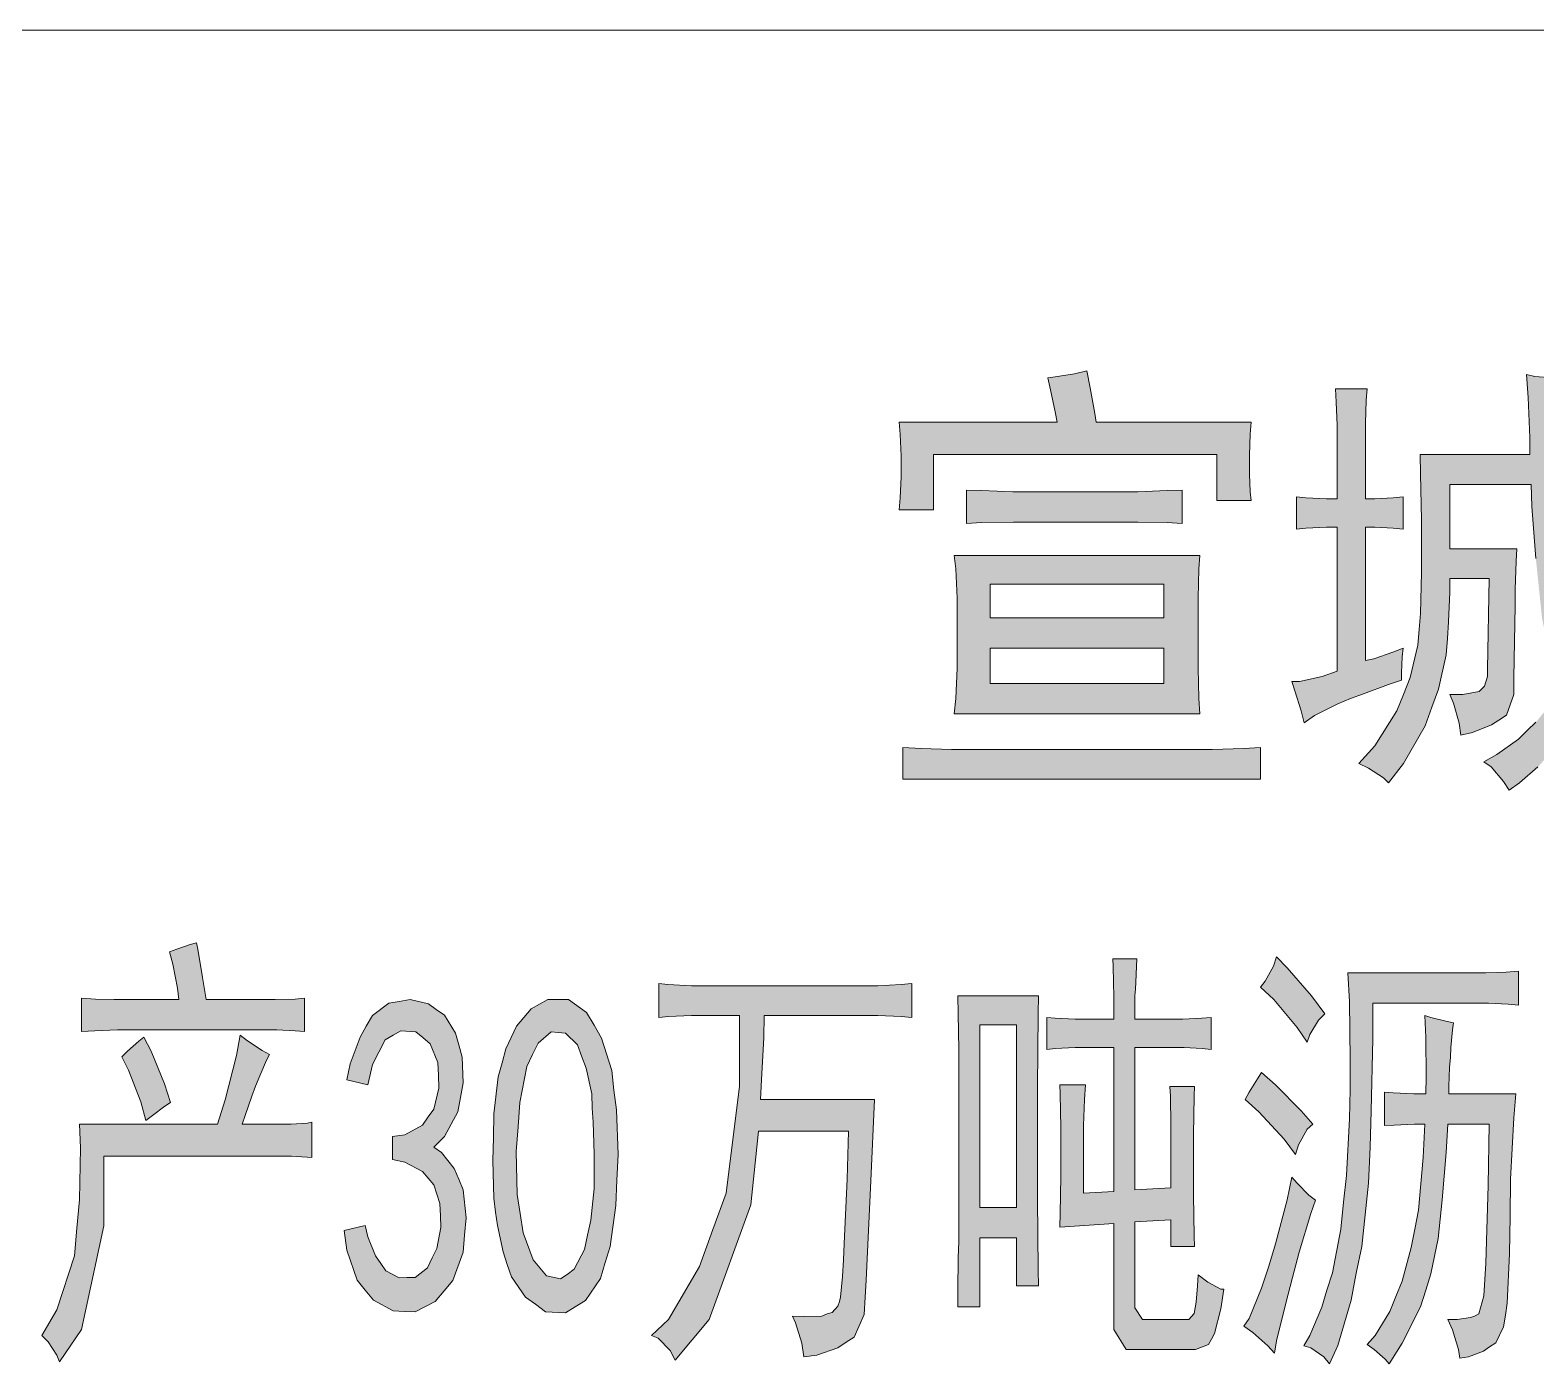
# Model space of a CAD drawing. Header units: millimetres. Extents: x 0 to 207, y 0 to 293.
# Drawn here: x 102.65 to 112.97, y 255.91 to 265.05 of the extents above; entities that cross this region are included whole.
import ezdxf

# ---------------------------------------------------------------- set-up
doc = ezdxf.new("R2010")
doc.units = ezdxf.units.MM

msp = doc.modelspace()

# ---------------------------------------------------------------- hatches: boundary and pattern name
h = msp.add_hatch(color=0)
h.dxf.hatch_style = 2
h.paths.add_polyline_path([(109.893806, 262.717139), (109.914972, 262.600722), (109.946722, 262.424333), (109.957306, 262.364361), (111.019167, 262.364361), (111.012111, 262.283222), (111.008583, 262.138583), (111.008583, 262.071556), (111.008583, 262.008056), (111.012111, 261.888111), (111.019167, 261.828139), (110.782806, 261.828139), (110.782806, 262.142111), (108.842528, 262.142111), (108.842528, 261.764639), (108.606167, 261.764639), (108.613222, 261.845778), (108.620278, 261.990417), (108.620278, 262.057444), (108.620278, 262.131528), (108.613222, 262.283222), (108.606167, 262.364361), (109.689194, 262.364361), (109.675083, 262.434917), (109.643333, 262.586611), (109.625694, 262.66775), (109.675083, 262.674806), (109.809139, 262.695972)])
h = msp.add_hatch(color=0)
h.dxf.hatch_style = 2
h.paths.add_polyline_path([(113.439222, 261.669389), (113.488611, 261.644694), (113.605028, 261.595306), (113.675583, 261.570611), (113.650889, 261.485944), (113.605028, 261.3025), (113.583861, 261.20725), (113.566222, 261.108472), (113.516833, 260.907389), (113.488611, 260.805083), (113.460389, 260.69925), (113.403944, 260.544028), (113.375722, 260.487583), (113.428639, 260.378222), (113.520361, 260.244167), (113.559167, 260.219472), (113.594444, 260.194778), (113.650889, 260.328833), (113.665, 260.487583), (113.714389, 260.431139), (113.809639, 260.353528), (113.859028, 260.328833), (113.837861, 260.226528), (113.781417, 260.050139), (113.746139, 259.976056), (113.710861, 259.901972), (113.626194, 259.859639), (113.573278, 259.891389), (113.523889, 259.923139), (113.428639, 260.011333), (113.386306, 260.067778), (113.343972, 260.124222), (113.269889, 260.244167), (113.238139, 260.304139), (113.195806, 260.244167), (113.0935, 260.120694), (113.037056, 260.060722), (112.984139, 260.00075), (112.857139, 259.891389), (112.786583, 259.842), (112.747778, 259.901972), (112.663111, 260.00075), (112.613722, 260.036028), (112.701917, 260.085417), (112.850083, 260.19125), (112.910056, 260.251222), (112.970028, 260.307667), (113.082917, 260.44525), (113.128778, 260.522861), (113.082917, 260.671028), (113.012361, 261.020278), (112.991194, 261.224889), (112.970028, 261.4295), (112.941806, 261.785806), (112.938278, 261.9375), (112.380889, 261.9375), (112.380889, 261.496528), (112.8395, 261.496528), (112.835972, 261.411861), (112.828917, 261.217833), (112.828917, 261.108472), (112.818333, 260.611056), (112.818333, 260.498167), (112.768944, 260.357056), (112.716028, 260.321778), (112.666639, 260.290028), (112.536111, 260.237111), (112.454972, 260.219472), (112.444389, 260.300611), (112.405583, 260.438194), (112.380889, 260.498167), (112.469083, 260.498167), (112.581972, 260.519333), (112.599611, 260.536972), (112.61725, 260.554611), (112.638417, 260.621639), (112.638417, 260.671028), (112.649, 261.291917), (112.380889, 261.291917), (112.380889, 261.200194), (112.370306, 260.995583), (112.36325, 260.882694), (112.356194, 260.769806), (112.303278, 260.533444), (112.257417, 260.409972), (112.211556, 260.282972), (112.063389, 260.025444), (111.961083, 259.891389), (111.925806, 259.926667), (111.8235, 259.993694), (111.756472, 260.025444), (111.865833, 260.145389), (112.017528, 260.385278), (112.063389, 260.498167), (112.10925, 260.614583), (112.162167, 260.836833), (112.169222, 260.942667), (112.179806, 261.052028), (112.186861, 261.33425), (112.186861, 261.510639), (112.186861, 261.694083), (112.179806, 262.008056), (112.176278, 262.142111), (112.927694, 262.142111), (112.927694, 262.258528), (112.917111, 262.533694), (112.906528, 262.692444), (112.962972, 262.678333), (113.082917, 262.66775), (113.139361, 262.66775), (113.12525, 262.565444), (113.114667, 262.300861), (113.118194, 262.142111), (113.280472, 262.142111), (113.396889, 262.142111), (113.629722, 262.149167), (113.739083, 262.156222), (113.739083, 261.923389), (113.629722, 261.930444), (113.396889, 261.9375), (113.280472, 261.9375), (113.128778, 261.9375), (113.135833, 261.803444), (113.153472, 261.517694), (113.167583, 261.366), (113.181694, 261.210778), (113.231083, 260.900333), (113.269889, 260.741583), (113.301639, 260.833306), (113.354556, 261.0485), (113.375722, 261.168444), (113.396889, 261.291917), (113.428639, 261.542389)])
h = msp.add_hatch(color=0)
h.dxf.hatch_style = 2
h.paths.add_polyline_path([(112.049278, 260.596944), (111.961083, 260.565194), (111.788222, 260.501694), (111.700028, 260.469944), (111.611833, 260.434667), (111.453083, 260.353528), (111.382528, 260.304139), (111.361361, 260.385278), (111.319028, 260.522861), (111.297861, 260.586361), (111.350778, 260.586361), (111.506, 260.621639), (111.608306, 260.656917), (111.608306, 261.644694), (111.534222, 261.644694), (111.393111, 261.637639), (111.329611, 261.630583), (111.329611, 261.852833), (111.393111, 261.845778), (111.534222, 261.838722), (111.608306, 261.838722), (111.608306, 262.276167), (111.608306, 262.343194), (111.60125, 262.501944), (111.597722, 262.593667), (111.812917, 262.593667), (111.805861, 262.516056), (111.802333, 262.357306), (111.802333, 262.276167), (111.802333, 261.838722), (111.865833, 261.838722), (111.992833, 261.845778), (112.059861, 261.852833), (112.059861, 261.630583), (111.992833, 261.637639), (111.865833, 261.644694), (111.802333, 261.644694), (111.802333, 260.731), (111.858778, 260.741583), (111.989306, 260.787444), (112.059861, 260.815667), (112.052806, 260.755694), (112.049278, 260.646333)])
h = msp.add_hatch(color=0)
h.dxf.hatch_style = 2
h.paths.add_polyline_path([(110.14075, 261.888111), (110.243056, 261.888111), (110.444139, 261.895167), (110.546444, 261.898694), (110.546444, 261.669389), (110.444139, 261.676444), (110.243056, 261.679972), (110.14075, 261.679972), (109.509278, 261.679972), (109.389333, 261.679972), (109.170611, 261.676444), (109.068306, 261.669389), (109.068306, 261.898694), (109.170611, 261.895167), (109.385806, 261.888111), (109.498694, 261.888111)])
h = msp.add_hatch(color=0)
h.paths.add_polyline_path([(110.666389, 261.450667), (110.659333, 261.358944), (110.655806, 261.157861), (110.655806, 261.0485), (110.655806, 260.790972), (110.655806, 260.681611), (110.659333, 260.469944), (110.666389, 260.364111), (108.983639, 260.364111), (108.994222, 260.469944), (109.004806, 260.678083), (109.004806, 260.780389), (109.004806, 261.0485), (109.004806, 261.157861), (108.994222, 261.358944), (108.983639, 261.450667)])
h.paths.add_polyline_path([(110.419444, 260.57225), (110.419444, 260.815667), (109.230583, 260.815667), (109.230583, 260.57225)])
h.paths.add_polyline_path([(110.419444, 261.023806), (110.419444, 261.253111), (109.230583, 261.253111), (109.230583, 261.023806)])
h = msp.add_hatch(color=0)
h.dxf.hatch_style = 2
h.paths.add_polyline_path([(110.645222, 260.120694), (110.751056, 260.120694), (110.969778, 260.12775), (111.082667, 260.134806), (111.082667, 259.916083), (108.630861, 259.916083), (108.630861, 260.134806), (108.757861, 260.12775), (108.966, 260.120694), (109.047139, 260.120694)])
h = msp.add_hatch(color=0)
h.dxf.hatch_style = 2
h.paths.add_polyline_path([(103.79075, 258.79425), (103.801333, 258.751917), (103.833083, 258.557889), (103.857778, 258.406194), (104.259944, 258.406194), (104.3305, 258.406194), (104.468083, 258.409722), (104.531583, 258.416778), (104.531583, 258.187472), (104.468083, 258.191), (104.341083, 258.198056), (104.281111, 258.198056), (103.310972, 258.198056), (103.251, 258.198056), (103.095778, 258.191), (103.004056, 258.187472), (103.004056, 258.416778), (103.099306, 258.409722), (103.226306, 258.406194), (103.254528, 258.406194), (103.670806, 258.406194), (103.660222, 258.483806), (103.628472, 258.649611), (103.607306, 258.734278), (103.656694, 258.751917), (103.748417, 258.783667)])
h = msp.add_hatch(color=0)
h.dxf.hatch_style = 2
h.paths.add_polyline_path([(111.192028, 258.699), (111.266111, 258.624917), (111.431917, 258.430889), (111.523639, 258.307417), (111.481306, 258.265083), (111.421333, 258.166306), (111.403694, 258.113389), (111.333139, 258.215694), (111.174389, 258.406194), (111.082667, 258.490861), (111.114417, 258.533194), (111.170861, 258.6355)])
h = msp.add_hatch(color=0)
h.dxf.hatch_style = 2
h.paths.add_polyline_path([(110.560556, 256.211917), (110.592306, 256.211917), (110.627583, 256.25425), (110.634639, 256.293056), (110.641694, 256.331861), (110.652278, 256.44475), (110.655806, 256.518833), (110.722833, 256.469444), (110.811028, 256.420056), (110.832194, 256.420056), (110.811028, 256.286), (110.768694, 256.116667), (110.747528, 256.077861), (110.726361, 256.042583), (110.638167, 256.007306), (110.574667, 256.007306), (110.246583, 256.007306), (110.161917, 256.007306), (110.07725, 256.144889), (110.07725, 256.286), (110.07725, 256.871611), (109.706833, 256.846917), (109.710361, 256.938639), (109.713889, 257.192639), (109.713889, 257.358444), (109.713889, 257.527778), (109.710361, 257.760611), (109.706833, 257.820583), (109.883222, 257.820583), (109.876167, 257.721806), (109.869111, 257.541889), (109.869111, 257.457222), (109.869111, 257.07975), (110.07725, 257.090333), (110.07725, 258.078111), (109.890278, 258.078111), (109.812667, 258.078111), (109.675083, 258.071056), (109.618639, 258.064), (109.618639, 258.282722), (109.675083, 258.279194), (109.812667, 258.272139), (109.890278, 258.272139), (110.07725, 258.272139), (110.07725, 258.423833), (110.073722, 258.631972), (110.070194, 258.684889), (110.236, 258.684889), (110.232472, 258.631972), (110.228944, 258.526139), (110.225417, 258.47675), (110.221889, 258.430889), (110.221889, 258.325056), (110.221889, 258.272139), (110.486472, 258.272139), (110.549972, 258.272139), (110.6805, 258.279194), (110.744, 258.282722), (110.744, 258.064), (110.684028, 258.071056), (110.560556, 258.078111), (110.493528, 258.078111), (110.221889, 258.078111), (110.221889, 257.100917), (110.468833, 257.115028), (110.468833, 257.418417), (110.468833, 257.545417), (110.465306, 257.742972), (110.461778, 257.81), (110.631111, 257.81), (110.627583, 257.7465), (110.624056, 257.478389), (110.624056, 257.273778), (110.624056, 257.065639), (110.627583, 256.786944), (110.631111, 256.712861), (110.468833, 256.712861), (110.468833, 256.896306), (110.221889, 256.882194), (110.221889, 256.370667), (110.221889, 256.293056), (110.274806, 256.211917), (110.324194, 256.211917)])
h = msp.add_hatch(color=0)
h.dxf.hatch_style = 2
h.paths.add_polyline_path([(111.555389, 255.908528), (111.516583, 255.957917), (111.428389, 256.017889), (111.379, 256.032), (111.421333, 256.102556), (111.502472, 256.296583), (111.53775, 256.413), (111.576556, 256.532944), (111.633, 256.832806), (111.650639, 257.01625), (111.671806, 257.199694), (111.692972, 257.58775), (111.6965, 257.788833), (111.6965, 257.993444), (111.692972, 258.392083), (111.682389, 258.589639), (112.574917, 258.589639), (112.627833, 258.589639), (112.765417, 258.593167), (112.850083, 258.600222), (112.850083, 258.367389), (112.779528, 258.374444), (112.645472, 258.3815), (112.574917, 258.3815), (111.851722, 258.3815), (111.851722, 258.138083), (111.841139, 257.644194), (111.834083, 257.393722), (111.8235, 257.146778), (111.777639, 256.712861), (111.738833, 256.529417), (111.703556, 256.345972), (111.611833, 256.035528)])
h = msp.add_hatch(color=0)
h.dxf.hatch_style = 2
h.paths.add_polyline_path([(107.953528, 255.957917), (107.939417, 256.049639), (107.897083, 256.19075), (107.875917, 256.236611), (107.960583, 256.233083), (108.077, 256.236611), (108.112278, 256.250722), (108.147556, 256.261306), (108.186361, 256.303639), (108.196944, 256.335389), (108.204, 256.367139), (108.218111, 256.50825), (108.225167, 256.621139), (108.228694, 256.734028), (108.249861, 257.175), (108.260444, 257.503083), (107.643083, 257.503083), (107.590167, 256.998611), (107.304417, 256.211917), (107.071583, 255.933222), (107.036306, 256.00025), (106.955167, 256.084917), (106.909306, 256.102556), (107.025722, 256.211917), (107.237389, 256.575278), (107.329111, 256.829278), (107.420833, 257.07975), (107.512556, 257.813528), (107.512556, 258.296833), (107.272667, 258.296833), (107.184472, 258.296833), (107.025722, 258.289778), (106.958694, 258.282722), (106.958694, 258.515556), (107.022194, 258.5085), (107.184472, 258.501444), (107.279722, 258.501444), (108.373333, 258.501444), (108.461528, 258.501444), (108.620278, 258.5085), (108.694361, 258.515556), (108.694361, 258.282722), (108.620278, 258.289778), (108.461528, 258.296833), (108.373333, 258.296833), (107.681889, 258.296833), (107.678361, 258.145139), (107.66425, 257.855861), (107.657194, 257.721806), (108.436833, 257.721806), (108.412139, 257.164417), (108.380389, 256.483556), (108.373333, 256.367139), (108.366278, 256.247194), (108.29925, 256.091972), (108.242806, 256.056694), (108.186361, 256.017889), (108.041722, 255.9685)])
h = msp.add_hatch(color=0)
h.dxf.hatch_style = 2
h.paths.add_polyline_path([(104.803222, 256.822222), (104.947861, 256.8575), (104.9655, 256.779889), (105.018417, 256.649361), (105.053694, 256.596444), (105.088972, 256.547056), (105.180694, 256.497667), (105.233611, 256.501194), (105.290056, 256.501194), (105.374722, 256.568222), (105.406472, 256.63525), (105.438222, 256.69875), (105.466444, 256.843389), (105.462917, 256.924528), (105.459389, 257.009194), (105.417056, 257.136194), (105.37825, 257.182056), (105.339444, 257.227917), (105.2195, 257.291417), (105.134833, 257.309056), (105.134833, 257.467806), (105.2195, 257.478389), (105.339444, 257.545417), (105.37825, 257.601861), (105.417056, 257.654778), (105.452333, 257.799417), (105.448806, 257.887611), (105.445278, 257.975806), (105.392361, 258.102806), (105.342972, 258.145139), (105.293583, 258.183944), (105.191278, 258.191), (105.138361, 258.162778), (105.085444, 258.131028), (104.99725, 257.961694), (104.9655, 257.820583), (104.820861, 257.855861), (104.845556, 257.965222), (104.912583, 258.148667), (104.954917, 258.22275), (104.99725, 258.296833), (105.110139, 258.3815), (105.180694, 258.392083), (105.254778, 258.406194), (105.381778, 258.377972), (105.434694, 258.339167), (105.491139, 258.300361), (105.565222, 258.176889), (105.589917, 258.09575), (105.611083, 258.011083), (105.618139, 257.834694), (105.6005, 257.735917), (105.582861, 257.637139), (105.491139, 257.467806), (105.417056, 257.393722), (105.469972, 257.358444), (105.558167, 257.249083), (105.589917, 257.175), (105.618139, 257.100917), (105.639306, 256.910417), (105.628722, 256.790472), (105.618139, 256.674056), (105.547583, 256.480028), (105.487611, 256.409472), (105.427639, 256.335389), (105.290056, 256.264833), (105.215972, 256.268361), (105.138361, 256.271889), (105.004306, 256.345972), (104.947861, 256.413), (104.891417, 256.483556), (104.820861, 256.688167)])
h = msp.add_hatch(color=0)
h.paths.add_polyline_path([(105.826278, 257.46075), (105.829806, 257.623028), (105.858028, 257.877028), (105.88625, 257.972278), (105.910944, 258.067528), (105.985028, 258.22275), (106.034417, 258.282722), (106.083806, 258.342694), (106.200222, 258.406194), (106.270778, 258.406194), (106.341333, 258.406194), (106.464806, 258.318), (106.517722, 258.229806), (106.567111, 258.141611), (106.637667, 257.919361), (106.651778, 257.785306), (106.669417, 257.65125), (106.68, 257.344333), (106.672944, 257.167944), (106.665889, 256.995083), (106.627083, 256.712861), (106.591806, 256.6035), (106.560056, 256.494139), (106.45775, 256.342444), (106.387194, 256.300111), (106.320167, 256.257778), (106.182583, 256.264833), (106.115556, 256.31775), (106.045, 256.367139), (105.94975, 256.504722), (105.921528, 256.589389), (105.893306, 256.677583), (105.8545, 256.8575), (105.840389, 256.949222), (105.829806, 257.044472), (105.82275, 257.302)])
h.paths.add_polyline_path([(105.995611, 257.534833), (105.9815, 257.3655), (105.988556, 257.069167), (106.009722, 256.938639), (106.030889, 256.808111), (106.097917, 256.621139), (106.143778, 256.568222), (106.189639, 256.511778), (106.284889, 256.490611), (106.33075, 256.522361), (106.380139, 256.557639), (106.450694, 256.691694), (106.471861, 256.790472), (106.493028, 256.892778), (106.517722, 257.1115), (106.517722, 257.231444), (106.517722, 257.347861), (106.510667, 257.566583), (106.503611, 257.661833), (106.500083, 257.760611), (106.461278, 257.937), (106.433056, 258.014611), (106.401306, 258.09575), (106.320167, 258.176889), (106.270778, 258.180417), (106.221389, 258.183944), (106.133194, 258.106333), (106.094389, 258.028722), (106.055583, 257.947583), (106.006194, 257.700639)])
h = msp.add_hatch(color=0)
h.paths.add_polyline_path([(109.562194, 258.430889), (109.558667, 258.307417), (109.555139, 257.802944), (109.555139, 257.418417), (109.555139, 257.040944), (109.558667, 256.554111), (109.562194, 256.44475), (109.4105, 256.44475), (109.4105, 256.772833), (109.160028, 256.772833), (109.160028, 256.300111), (109.008333, 256.300111), (109.008333, 256.409472), (109.011861, 256.63525), (109.015389, 256.748139), (109.015389, 257.944056), (109.015389, 258.064), (109.011861, 258.307417), (109.008333, 258.430889)])
h.paths.add_polyline_path([(109.4105, 256.980972), (109.4105, 258.233333), (109.160028, 258.233333), (109.160028, 256.980972)])
h = msp.add_hatch(color=0)
h.dxf.hatch_style = 2
h.paths.add_polyline_path([(112.447917, 255.947333), (112.440861, 256.007306), (112.398528, 256.141361), (112.366778, 256.211917), (112.430278, 256.211917), (112.522, 256.226028), (112.550222, 256.236611), (112.578444, 256.250722), (112.613722, 256.374194), (112.620778, 256.487083), (112.627833, 256.599972), (112.641944, 257.132667), (112.649, 257.552472), (112.366778, 257.552472), (112.356194, 257.358444), (112.327972, 257.033889), (112.313861, 256.899833), (112.29975, 256.769306), (112.250361, 256.525889), (112.215083, 256.413), (112.179806, 256.300111), (112.052806, 256.049639), (111.964611, 255.908528), (111.936389, 255.940278), (111.862306, 256.007306), (111.812917, 256.042583), (111.869361, 256.102556), (111.968139, 256.268361), (112.010472, 256.370667), (112.052806, 256.4765), (112.116306, 256.705806), (112.141, 256.832806), (112.165694, 256.963333), (112.197444, 257.323167), (112.208028, 257.552472), (112.137472, 257.552472), (111.999889, 257.545417), (111.932861, 257.541889), (111.932861, 257.771194), (111.992833, 257.767667), (112.133944, 257.760611), (112.215083, 257.760611), (112.218611, 257.877028), (112.215083, 258.145139), (112.208028, 258.296833), (112.250361, 258.282722), (112.352667, 258.258028), (112.405583, 258.247444), (112.398528, 258.198056), (112.387944, 258.078111), (112.384417, 258.011083), (112.377361, 257.940528), (112.373833, 257.813528), (112.373833, 257.760611), (112.832444, 257.760611), (112.818333, 257.594806), (112.797167, 257.175), (112.793639, 256.921), (112.790111, 256.663472), (112.772472, 256.324806), (112.761889, 256.243667), (112.747778, 256.162528), (112.694861, 256.053167), (112.652528, 256.024944), (112.610194, 255.996722), (112.507889, 255.957917)])
h = msp.add_hatch(color=0)
h.dxf.hatch_style = 2
h.paths.add_polyline_path([(104.291694, 258.028722), (104.270528, 257.989917), (104.224667, 257.884083), (104.196444, 257.813528), (104.17175, 257.742972), (104.125889, 257.612444), (104.104722, 257.552472), (104.355194, 257.552472), (104.439861, 257.552472), (104.55275, 257.559528), (104.580972, 257.566583), (104.580972, 257.323167), (104.549222, 257.326694), (104.443389, 257.33375), (104.369306, 257.33375), (103.15575, 257.33375), (103.15575, 256.853972), (103.004056, 256.144889), (102.852361, 255.922639), (102.834722, 255.9685), (102.77475, 256.060222), (102.732417, 256.102556), (102.834722, 256.278944), (102.954667, 256.649361), (102.972306, 256.839861), (102.989944, 257.033889), (102.997, 257.390194), (102.989944, 257.552472), (103.935389, 257.552472), (103.988306, 257.718278), (104.065917, 258.021667), (104.090611, 258.162778), (104.14, 258.123972), (104.242306, 258.056944)])
h = msp.add_hatch(color=0)
h.dxf.hatch_style = 2
h.paths.add_polyline_path([(103.430917, 258.148667), (103.480306, 258.053417), (103.572028, 257.827639), (103.614361, 257.700639), (103.575556, 257.675944), (103.490889, 257.612444), (103.445028, 257.577167), (103.40975, 257.704167), (103.325083, 257.922889), (103.279222, 258.014611), (103.318028, 258.053417), (103.395639, 258.120444)])
h = msp.add_hatch(color=0)
h.dxf.hatch_style = 2
h.paths.add_polyline_path([(111.089722, 257.90525), (111.184972, 257.820583), (111.361361, 257.644194), (111.4425, 257.552472), (111.403694, 257.517194), (111.343722, 257.411361), (111.322556, 257.344333), (111.244944, 257.450167), (111.072083, 257.637139), (110.976833, 257.721806), (111.005056, 257.771194), (111.0615, 257.862917)])
h = msp.add_hatch(color=0)
h.dxf.hatch_style = 2
h.paths.add_polyline_path([(111.460139, 257.030361), (111.428389, 256.938639), (111.34725, 256.674056), (111.301389, 256.501194), (111.255528, 256.324806), (111.192028, 256.067278), (111.177917, 255.982611), (111.132056, 256.032), (111.02975, 256.123722), (110.969778, 256.166056), (111.005056, 256.218972), (111.089722, 256.427111), (111.139111, 256.578806), (111.184972, 256.7305), (111.266111, 257.033889), (111.297861, 257.189111), (111.333139, 257.146778), (111.414278, 257.065639)])

# ---------------------------------------------------------------- linework, layer by layer
at = {"color": 0, "lineweight": 0}
for points in [[(77.840417, 265.052528), (201.9935, 265.052528)], [(112.970028, 261.4295), (112.941806, 261.785806), (112.938278, 261.9375), (112.380889, 261.9375), (112.380889, 261.496528), (112.8395, 261.496528), (112.835972, 261.411861), (112.828917, 261.217833), (112.828917, 261.108472), (112.818333, 260.611056), (112.818333, 260.498167), (112.768944, 260.357056), (112.716028, 260.321778), (112.666639, 260.290028), (112.536111, 260.237111), (112.454972, 260.219472), (112.444389, 260.300611), (112.405583, 260.438194), (112.380889, 260.498167), (112.469083, 260.498167), (112.581972, 260.519333), (112.599611, 260.536972), (112.61725, 260.554611), (112.638417, 260.621639), (112.638417, 260.671028), (112.649, 261.291917), (112.380889, 261.291917), (112.380889, 261.200194), (112.370306, 260.995583), (112.36325, 260.882694), (112.356194, 260.769806), (112.303278, 260.533444), (112.257417, 260.409972), (112.211556, 260.282972), (112.063389, 260.025444), (111.961083, 259.891389), (111.925806, 259.926667), (111.8235, 259.993694), (111.756472, 260.025444), (111.865833, 260.145389), (112.017528, 260.385278), (112.063389, 260.498167), (112.10925, 260.614583), (112.162167, 260.836833), (112.169222, 260.942667), (112.179806, 261.052028), (112.186861, 261.33425), (112.186861, 261.510639), (112.186861, 261.694083), (112.179806, 262.008056), (112.176278, 262.142111), (112.927694, 262.142111), (112.927694, 262.258528), (112.917111, 262.533694), (112.906528, 262.692444), (112.962972, 262.678333), (113.082917, 262.66775)], [(112.984139, 260.00075), (112.857139, 259.891389), (112.786583, 259.842), (112.747778, 259.901972), (112.663111, 260.00075), (112.613722, 260.036028), (112.701917, 260.085417), (112.850083, 260.19125), (112.910056, 260.251222), (112.970028, 260.307667)]]:
    msp.add_lwpolyline(points, dxfattribs=at)
for points in [[(109.893806, 262.717139), (109.914972, 262.600722), (109.946722, 262.424333), (109.957306, 262.364361), (111.019167, 262.364361), (111.012111, 262.283222), (111.008583, 262.138583), (111.008583, 262.071556), (111.008583, 262.008056), (111.012111, 261.888111), (111.019167, 261.828139), (110.782806, 261.828139), (110.782806, 262.142111), (108.842528, 262.142111), (108.842528, 261.764639), (108.606167, 261.764639), (108.613222, 261.845778), (108.620278, 261.990417), (108.620278, 262.057444), (108.620278, 262.131528), (108.613222, 262.283222), (108.606167, 262.364361), (109.689194, 262.364361), (109.675083, 262.434917), (109.643333, 262.586611), (109.625694, 262.66775), (109.675083, 262.674806), (109.809139, 262.695972)], [(112.049278, 260.596944), (111.961083, 260.565194), (111.788222, 260.501694), (111.700028, 260.469944), (111.611833, 260.434667), (111.453083, 260.353528), (111.382528, 260.304139), (111.361361, 260.385278), (111.319028, 260.522861), (111.297861, 260.586361), (111.350778, 260.586361), (111.506, 260.621639), (111.608306, 260.656917), (111.608306, 261.644694), (111.534222, 261.644694), (111.393111, 261.637639), (111.329611, 261.630583), (111.329611, 261.852833), (111.393111, 261.845778), (111.534222, 261.838722), (111.608306, 261.838722), (111.608306, 262.276167), (111.608306, 262.343194), (111.60125, 262.501944), (111.597722, 262.593667), (111.812917, 262.593667), (111.805861, 262.516056), (111.802333, 262.357306), (111.802333, 262.276167), (111.802333, 261.838722), (111.865833, 261.838722), (111.992833, 261.845778), (112.059861, 261.852833), (112.059861, 261.630583), (111.992833, 261.637639), (111.865833, 261.644694), (111.802333, 261.644694), (111.802333, 260.731), (111.858778, 260.741583), (111.989306, 260.787444), (112.059861, 260.815667), (112.052806, 260.755694), (112.049278, 260.646333)], [(110.14075, 261.888111), (110.243056, 261.888111), (110.444139, 261.895167), (110.546444, 261.898694), (110.546444, 261.669389), (110.444139, 261.676444), (110.243056, 261.679972), (110.14075, 261.679972), (109.509278, 261.679972), (109.389333, 261.679972), (109.170611, 261.676444), (109.068306, 261.669389), (109.068306, 261.898694), (109.170611, 261.895167), (109.385806, 261.888111), (109.498694, 261.888111)], [(110.666389, 261.450667), (110.659333, 261.358944), (110.655806, 261.157861), (110.655806, 261.0485), (110.655806, 260.790972), (110.655806, 260.681611), (110.659333, 260.469944), (110.666389, 260.364111), (108.983639, 260.364111), (108.994222, 260.469944), (109.004806, 260.678083), (109.004806, 260.780389), (109.004806, 261.0485), (109.004806, 261.157861), (108.994222, 261.358944), (108.983639, 261.450667)], [(110.419444, 261.023806), (110.419444, 261.253111), (109.230583, 261.253111), (109.230583, 261.023806)], [(110.419444, 260.57225), (110.419444, 260.815667), (109.230583, 260.815667), (109.230583, 260.57225)], [(110.645222, 260.120694), (110.751056, 260.120694), (110.969778, 260.12775), (111.082667, 260.134806), (111.082667, 259.916083), (108.630861, 259.916083), (108.630861, 260.134806), (108.757861, 260.12775), (108.966, 260.120694), (109.047139, 260.120694)], [(103.79075, 258.79425), (103.801333, 258.751917), (103.833083, 258.557889), (103.857778, 258.406194), (104.259944, 258.406194), (104.3305, 258.406194), (104.468083, 258.409722), (104.531583, 258.416778), (104.531583, 258.187472), (104.468083, 258.191), (104.341083, 258.198056), (104.281111, 258.198056), (103.310972, 258.198056), (103.251, 258.198056), (103.095778, 258.191), (103.004056, 258.187472), (103.004056, 258.416778), (103.099306, 258.409722), (103.226306, 258.406194), (103.254528, 258.406194), (103.670806, 258.406194), (103.660222, 258.483806), (103.628472, 258.649611), (103.607306, 258.734278), (103.656694, 258.751917), (103.748417, 258.783667)], [(111.192028, 258.699), (111.266111, 258.624917), (111.431917, 258.430889), (111.523639, 258.307417), (111.481306, 258.265083), (111.421333, 258.166306), (111.403694, 258.113389), (111.333139, 258.215694), (111.174389, 258.406194), (111.082667, 258.490861), (111.114417, 258.533194), (111.170861, 258.6355)], [(110.560556, 256.211917), (110.592306, 256.211917), (110.627583, 256.25425), (110.634639, 256.293056), (110.641694, 256.331861), (110.652278, 256.44475), (110.655806, 256.518833), (110.722833, 256.469444), (110.811028, 256.420056), (110.832194, 256.420056), (110.811028, 256.286), (110.768694, 256.116667), (110.747528, 256.077861), (110.726361, 256.042583), (110.638167, 256.007306), (110.574667, 256.007306), (110.246583, 256.007306), (110.161917, 256.007306), (110.07725, 256.144889), (110.07725, 256.286), (110.07725, 256.871611), (109.706833, 256.846917), (109.710361, 256.938639), (109.713889, 257.192639), (109.713889, 257.358444), (109.713889, 257.527778), (109.710361, 257.760611), (109.706833, 257.820583), (109.883222, 257.820583), (109.876167, 257.721806), (109.869111, 257.541889), (109.869111, 257.457222), (109.869111, 257.07975), (110.07725, 257.090333), (110.07725, 258.078111), (109.890278, 258.078111), (109.812667, 258.078111), (109.675083, 258.071056), (109.618639, 258.064), (109.618639, 258.282722), (109.675083, 258.279194), (109.812667, 258.272139), (109.890278, 258.272139), (110.07725, 258.272139), (110.07725, 258.423833), (110.073722, 258.631972), (110.070194, 258.684889), (110.236, 258.684889), (110.232472, 258.631972), (110.228944, 258.526139), (110.225417, 258.47675), (110.221889, 258.430889), (110.221889, 258.325056), (110.221889, 258.272139), (110.486472, 258.272139), (110.549972, 258.272139), (110.6805, 258.279194), (110.744, 258.282722), (110.744, 258.064), (110.684028, 258.071056), (110.560556, 258.078111), (110.493528, 258.078111), (110.221889, 258.078111), (110.221889, 257.100917), (110.468833, 257.115028), (110.468833, 257.418417), (110.468833, 257.545417), (110.465306, 257.742972), (110.461778, 257.81), (110.631111, 257.81), (110.627583, 257.7465), (110.624056, 257.478389), (110.624056, 257.273778), (110.624056, 257.065639), (110.627583, 256.786944), (110.631111, 256.712861), (110.468833, 256.712861), (110.468833, 256.896306), (110.221889, 256.882194), (110.221889, 256.370667), (110.221889, 256.293056), (110.274806, 256.211917), (110.324194, 256.211917)], [(111.555389, 255.908528), (111.516583, 255.957917), (111.428389, 256.017889), (111.379, 256.032), (111.421333, 256.102556), (111.502472, 256.296583), (111.53775, 256.413), (111.576556, 256.532944), (111.633, 256.832806), (111.650639, 257.01625), (111.671806, 257.199694), (111.692972, 257.58775), (111.6965, 257.788833), (111.6965, 257.993444), (111.692972, 258.392083), (111.682389, 258.589639), (112.574917, 258.589639), (112.627833, 258.589639), (112.765417, 258.593167), (112.850083, 258.600222), (112.850083, 258.367389), (112.779528, 258.374444), (112.645472, 258.3815), (112.574917, 258.3815), (111.851722, 258.3815), (111.851722, 258.138083), (111.841139, 257.644194), (111.834083, 257.393722), (111.8235, 257.146778), (111.777639, 256.712861), (111.738833, 256.529417), (111.703556, 256.345972), (111.611833, 256.035528)], [(107.953528, 255.957917), (107.939417, 256.049639), (107.897083, 256.19075), (107.875917, 256.236611), (107.960583, 256.233083), (108.077, 256.236611), (108.112278, 256.250722), (108.147556, 256.261306), (108.186361, 256.303639), (108.196944, 256.335389), (108.204, 256.367139), (108.218111, 256.50825), (108.225167, 256.621139), (108.228694, 256.734028), (108.249861, 257.175), (108.260444, 257.503083), (107.643083, 257.503083), (107.590167, 256.998611), (107.304417, 256.211917), (107.071583, 255.933222), (107.036306, 256.00025), (106.955167, 256.084917), (106.909306, 256.102556), (107.025722, 256.211917), (107.237389, 256.575278), (107.329111, 256.829278), (107.420833, 257.07975), (107.512556, 257.813528), (107.512556, 258.296833), (107.272667, 258.296833), (107.184472, 258.296833), (107.025722, 258.289778), (106.958694, 258.282722), (106.958694, 258.515556), (107.022194, 258.5085), (107.184472, 258.501444), (107.279722, 258.501444), (108.373333, 258.501444), (108.461528, 258.501444), (108.620278, 258.5085), (108.694361, 258.515556), (108.694361, 258.282722), (108.620278, 258.289778), (108.461528, 258.296833), (108.373333, 258.296833), (107.681889, 258.296833), (107.678361, 258.145139), (107.66425, 257.855861), (107.657194, 257.721806), (108.436833, 257.721806), (108.412139, 257.164417), (108.380389, 256.483556), (108.373333, 256.367139), (108.366278, 256.247194), (108.29925, 256.091972), (108.242806, 256.056694), (108.186361, 256.017889), (108.041722, 255.9685)], [(104.803222, 256.822222), (104.947861, 256.8575), (104.9655, 256.779889), (105.018417, 256.649361), (105.053694, 256.596444), (105.088972, 256.547056), (105.180694, 256.497667), (105.233611, 256.501194), (105.290056, 256.501194), (105.374722, 256.568222), (105.406472, 256.63525), (105.438222, 256.69875), (105.466444, 256.843389), (105.462917, 256.924528), (105.459389, 257.009194), (105.417056, 257.136194), (105.37825, 257.182056), (105.339444, 257.227917), (105.2195, 257.291417), (105.134833, 257.309056), (105.134833, 257.467806), (105.2195, 257.478389), (105.339444, 257.545417), (105.37825, 257.601861), (105.417056, 257.654778), (105.452333, 257.799417), (105.448806, 257.887611), (105.445278, 257.975806), (105.392361, 258.102806), (105.342972, 258.145139), (105.293583, 258.183944), (105.191278, 258.191), (105.138361, 258.162778), (105.085444, 258.131028), (104.99725, 257.961694), (104.9655, 257.820583), (104.820861, 257.855861), (104.845556, 257.965222), (104.912583, 258.148667), (104.954917, 258.22275), (104.99725, 258.296833), (105.110139, 258.3815), (105.180694, 258.392083), (105.254778, 258.406194), (105.381778, 258.377972), (105.434694, 258.339167), (105.491139, 258.300361), (105.565222, 258.176889), (105.589917, 258.09575), (105.611083, 258.011083), (105.618139, 257.834694), (105.6005, 257.735917), (105.582861, 257.637139), (105.491139, 257.467806), (105.417056, 257.393722), (105.469972, 257.358444), (105.558167, 257.249083), (105.589917, 257.175), (105.618139, 257.100917), (105.639306, 256.910417), (105.628722, 256.790472), (105.618139, 256.674056), (105.547583, 256.480028), (105.487611, 256.409472), (105.427639, 256.335389), (105.290056, 256.264833), (105.215972, 256.268361), (105.138361, 256.271889), (105.004306, 256.345972), (104.947861, 256.413), (104.891417, 256.483556), (104.820861, 256.688167)], [(105.826278, 257.46075), (105.829806, 257.623028), (105.858028, 257.877028), (105.88625, 257.972278), (105.910944, 258.067528), (105.985028, 258.22275), (106.034417, 258.282722), (106.083806, 258.342694), (106.200222, 258.406194), (106.270778, 258.406194), (106.341333, 258.406194), (106.464806, 258.318), (106.517722, 258.229806), (106.567111, 258.141611), (106.637667, 257.919361), (106.651778, 257.785306), (106.669417, 257.65125), (106.68, 257.344333), (106.672944, 257.167944), (106.665889, 256.995083), (106.627083, 256.712861), (106.591806, 256.6035), (106.560056, 256.494139), (106.45775, 256.342444), (106.387194, 256.300111), (106.320167, 256.257778), (106.182583, 256.264833), (106.115556, 256.31775), (106.045, 256.367139), (105.94975, 256.504722), (105.921528, 256.589389), (105.893306, 256.677583), (105.8545, 256.8575), (105.840389, 256.949222), (105.829806, 257.044472), (105.82275, 257.302)], [(109.562194, 258.430889), (109.558667, 258.307417), (109.555139, 257.802944), (109.555139, 257.418417), (109.555139, 257.040944), (109.558667, 256.554111), (109.562194, 256.44475), (109.4105, 256.44475), (109.4105, 256.772833), (109.160028, 256.772833), (109.160028, 256.300111), (109.008333, 256.300111), (109.008333, 256.409472), (109.011861, 256.63525), (109.015389, 256.748139), (109.015389, 257.944056), (109.015389, 258.064), (109.011861, 258.307417), (109.008333, 258.430889)], [(112.447917, 255.947333), (112.440861, 256.007306), (112.398528, 256.141361), (112.366778, 256.211917), (112.430278, 256.211917), (112.522, 256.226028), (112.550222, 256.236611), (112.578444, 256.250722), (112.613722, 256.374194), (112.620778, 256.487083), (112.627833, 256.599972), (112.641944, 257.132667), (112.649, 257.552472), (112.366778, 257.552472), (112.356194, 257.358444), (112.327972, 257.033889), (112.313861, 256.899833), (112.29975, 256.769306), (112.250361, 256.525889), (112.215083, 256.413), (112.179806, 256.300111), (112.052806, 256.049639), (111.964611, 255.908528), (111.936389, 255.940278), (111.862306, 256.007306), (111.812917, 256.042583), (111.869361, 256.102556), (111.968139, 256.268361), (112.010472, 256.370667), (112.052806, 256.4765), (112.116306, 256.705806), (112.141, 256.832806), (112.165694, 256.963333), (112.197444, 257.323167), (112.208028, 257.552472), (112.137472, 257.552472), (111.999889, 257.545417), (111.932861, 257.541889), (111.932861, 257.771194), (111.992833, 257.767667), (112.133944, 257.760611), (112.215083, 257.760611), (112.218611, 257.877028), (112.215083, 258.145139), (112.208028, 258.296833), (112.250361, 258.282722), (112.352667, 258.258028), (112.405583, 258.247444), (112.398528, 258.198056), (112.387944, 258.078111), (112.384417, 258.011083), (112.377361, 257.940528), (112.373833, 257.813528), (112.373833, 257.760611), (112.832444, 257.760611), (112.818333, 257.594806), (112.797167, 257.175), (112.793639, 256.921), (112.790111, 256.663472), (112.772472, 256.324806), (112.761889, 256.243667), (112.747778, 256.162528), (112.694861, 256.053167), (112.652528, 256.024944), (112.610194, 255.996722), (112.507889, 255.957917)], [(105.995611, 257.534833), (105.9815, 257.3655), (105.988556, 257.069167), (106.009722, 256.938639), (106.030889, 256.808111), (106.097917, 256.621139), (106.143778, 256.568222), (106.189639, 256.511778), (106.284889, 256.490611), (106.33075, 256.522361), (106.380139, 256.557639), (106.450694, 256.691694), (106.471861, 256.790472), (106.493028, 256.892778), (106.517722, 257.1115), (106.517722, 257.231444), (106.517722, 257.347861), (106.510667, 257.566583), (106.503611, 257.661833), (106.500083, 257.760611), (106.461278, 257.937), (106.433056, 258.014611), (106.401306, 258.09575), (106.320167, 258.176889), (106.270778, 258.180417), (106.221389, 258.183944), (106.133194, 258.106333), (106.094389, 258.028722), (106.055583, 257.947583), (106.006194, 257.700639)], [(109.4105, 256.980972), (109.4105, 258.233333), (109.160028, 258.233333), (109.160028, 256.980972)], [(104.291694, 258.028722), (104.270528, 257.989917), (104.224667, 257.884083), (104.196444, 257.813528), (104.17175, 257.742972), (104.125889, 257.612444), (104.104722, 257.552472), (104.355194, 257.552472), (104.439861, 257.552472), (104.55275, 257.559528), (104.580972, 257.566583), (104.580972, 257.323167), (104.549222, 257.326694), (104.443389, 257.33375), (104.369306, 257.33375), (103.15575, 257.33375), (103.15575, 256.853972), (103.004056, 256.144889), (102.852361, 255.922639), (102.834722, 255.9685), (102.77475, 256.060222), (102.732417, 256.102556), (102.834722, 256.278944), (102.954667, 256.649361), (102.972306, 256.839861), (102.989944, 257.033889), (102.997, 257.390194), (102.989944, 257.552472), (103.935389, 257.552472), (103.988306, 257.718278), (104.065917, 258.021667), (104.090611, 258.162778), (104.14, 258.123972), (104.242306, 258.056944)], [(103.430917, 258.148667), (103.480306, 258.053417), (103.572028, 257.827639), (103.614361, 257.700639), (103.575556, 257.675944), (103.490889, 257.612444), (103.445028, 257.577167), (103.40975, 257.704167), (103.325083, 257.922889), (103.279222, 258.014611), (103.318028, 258.053417), (103.395639, 258.120444)], [(111.089722, 257.90525), (111.184972, 257.820583), (111.361361, 257.644194), (111.4425, 257.552472), (111.403694, 257.517194), (111.343722, 257.411361), (111.322556, 257.344333), (111.244944, 257.450167), (111.072083, 257.637139), (110.976833, 257.721806), (111.005056, 257.771194), (111.0615, 257.862917)], [(111.460139, 257.030361), (111.428389, 256.938639), (111.34725, 256.674056), (111.301389, 256.501194), (111.255528, 256.324806), (111.192028, 256.067278), (111.177917, 255.982611), (111.132056, 256.032), (111.02975, 256.123722), (110.969778, 256.166056), (111.005056, 256.218972), (111.089722, 256.427111), (111.139111, 256.578806), (111.184972, 256.7305), (111.266111, 257.033889), (111.297861, 257.189111), (111.333139, 257.146778), (111.414278, 257.065639)]]:
    msp.add_lwpolyline(points, close=True, dxfattribs=at)

doc.saveas('drawing.dxf')
